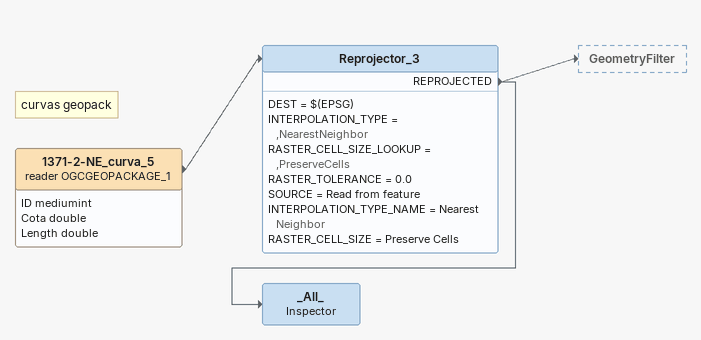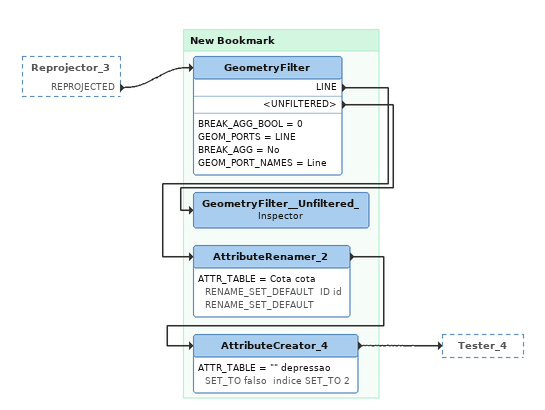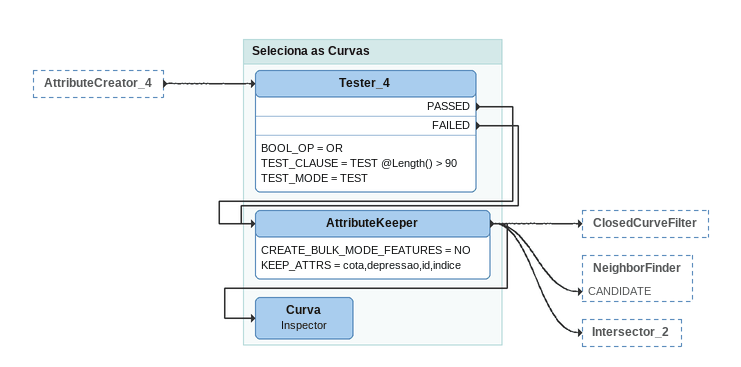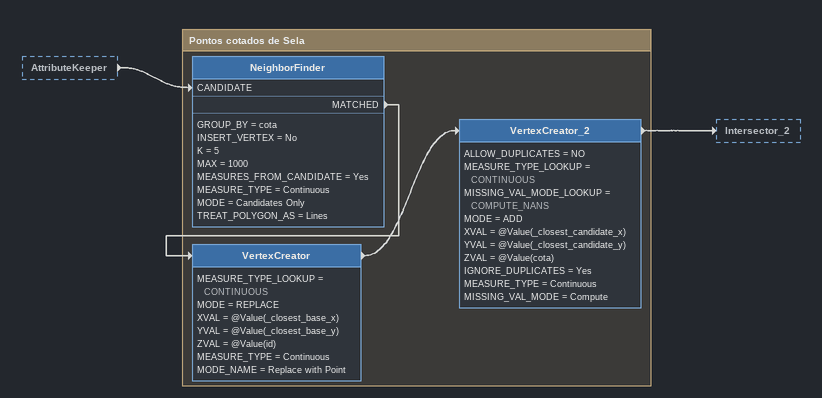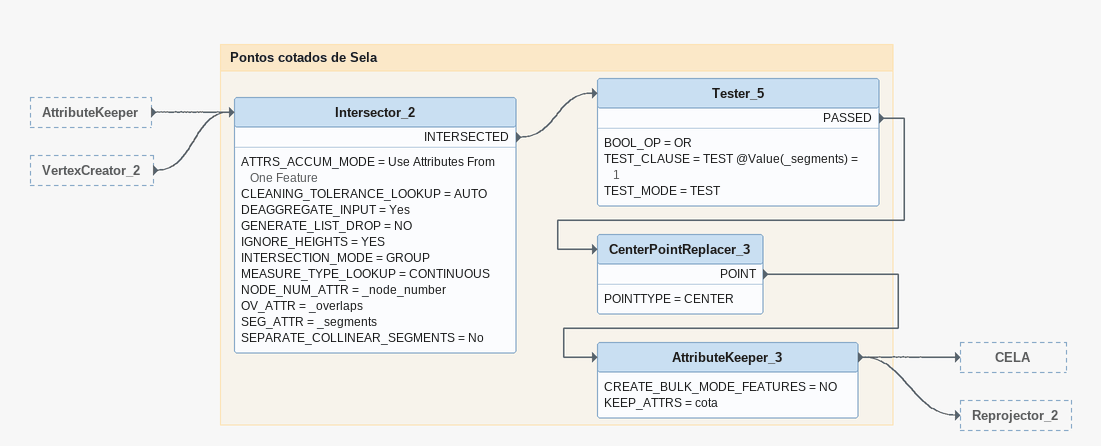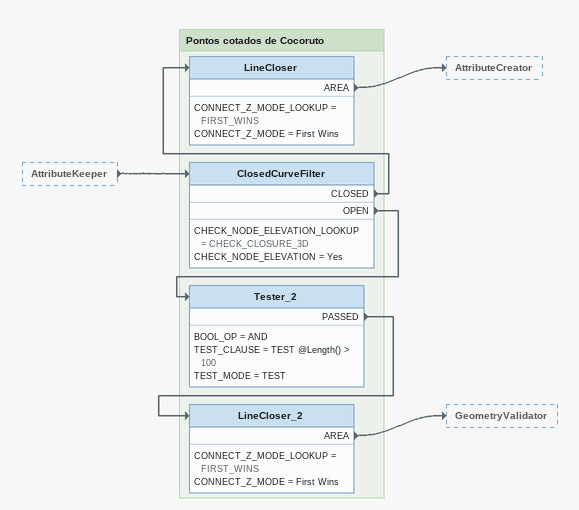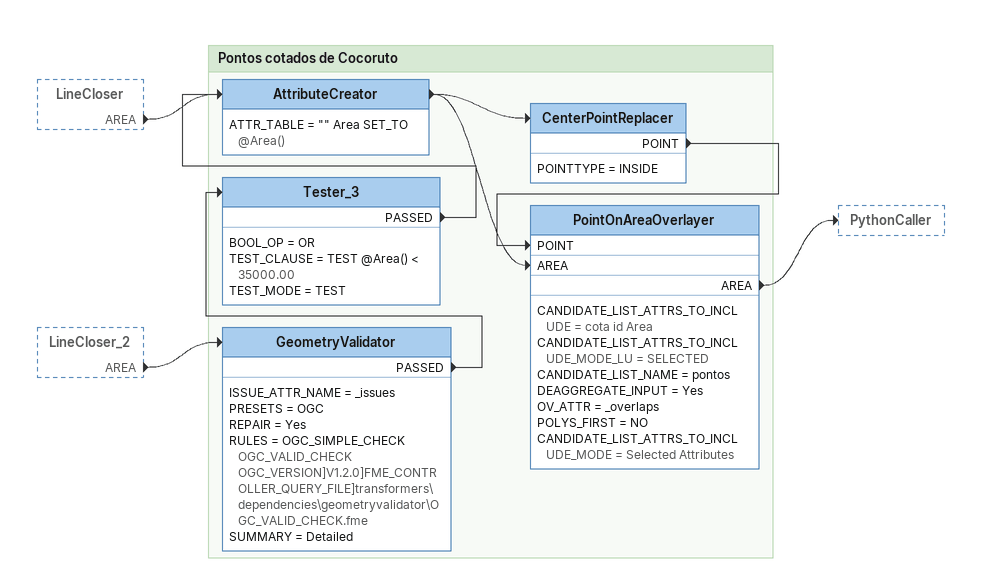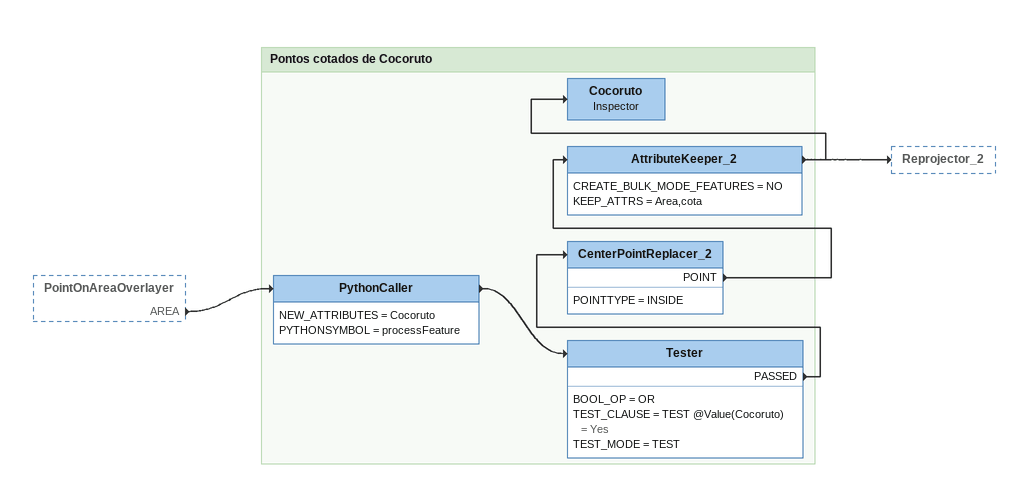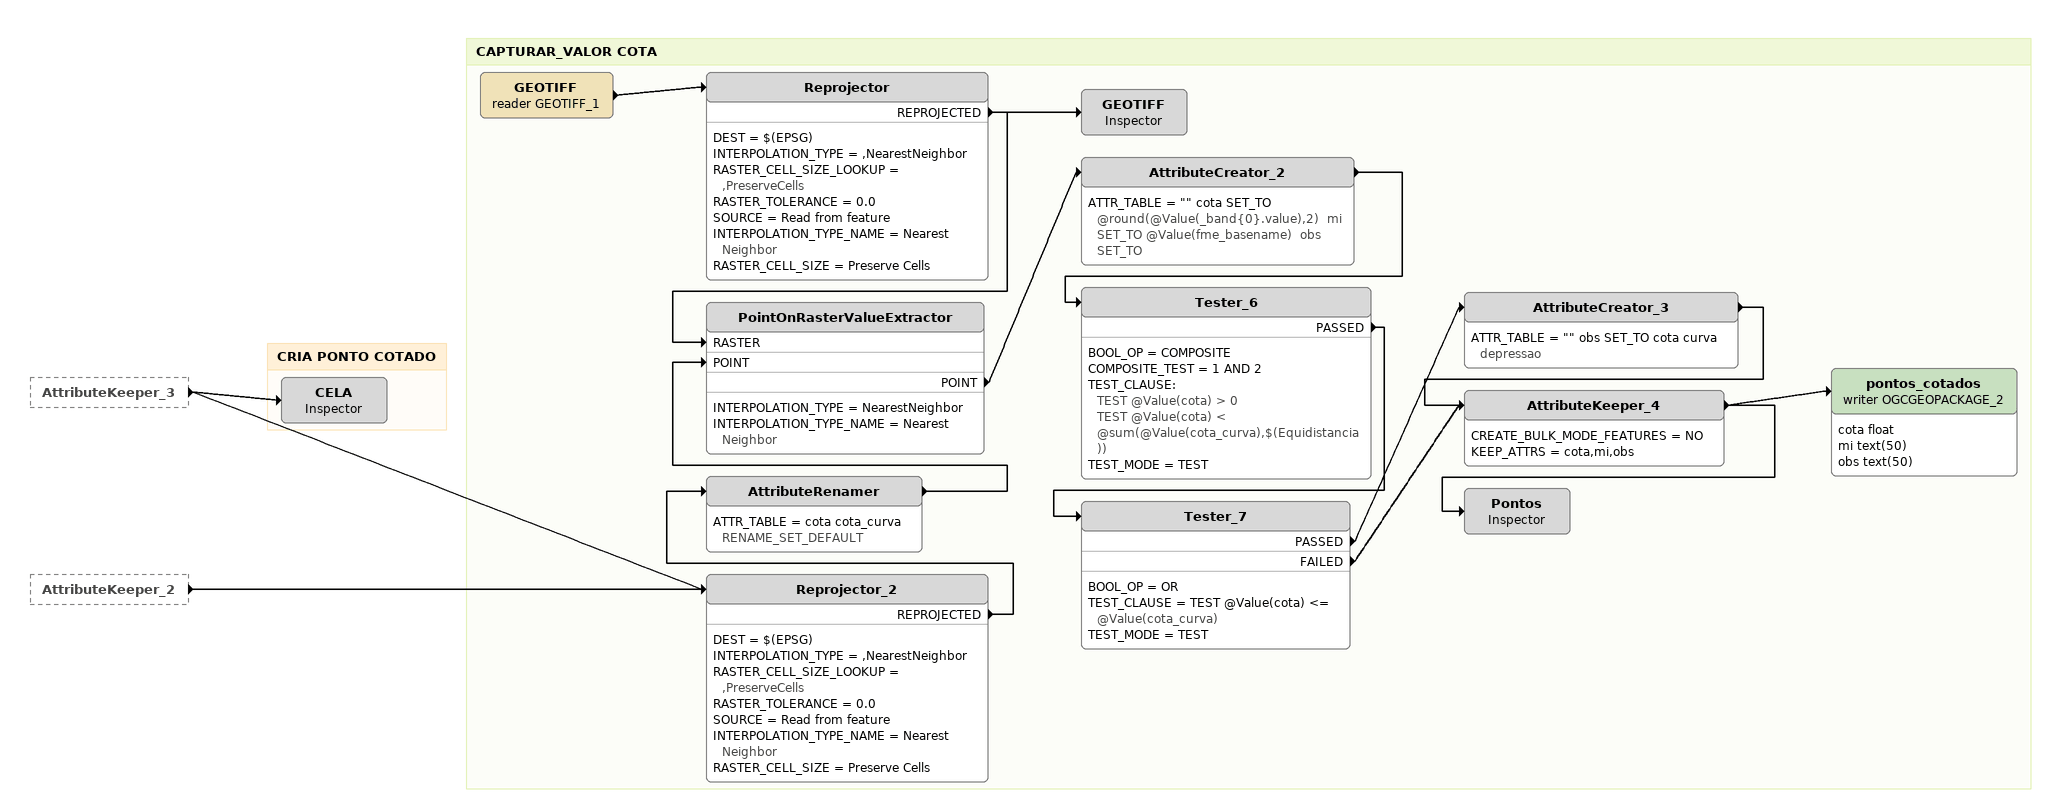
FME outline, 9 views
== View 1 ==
Note: curvas geopack
1371-2-NE_curva_5 (reader OGCGEOPACKAGE_1)
    attributes: ID mediumint, Cota double, Length double
    -> Reprojector_3
Reprojector_3
    DEST = $(EPSG)
    INTERPOLATION_TYPE = ,NearestNeighbor
    RASTER_CELL_SIZE_LOOKUP = ,PreserveCells
    RASTER_TOLERANCE = 0.0
    SOURCE = Read from feature
    INTERPOLATION_TYPE_NAME = Nearest Neighbor
    RASTER_CELL_SIZE = Preserve Cells
    REPROJECTED -> GeometryFilter
    REPROJECTED -> _All_
_All_: Inspector

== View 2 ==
Reprojector_3 [outside]
    REPROJECTED -> GeometryFilter

Bookmark: New Bookmark
GeometryFilter
    BREAK_AGG_BOOL = 0
    GEOM_PORTS = LINE
    BREAK_AGG = No
    GEOM_PORT_NAMES = Line
    LINE -> AttributeRenamer_2
    <UNFILTERED> -> GeometryFilter__Unfiltered_
GeometryFilter__Unfiltered_: Inspector
AttributeRenamer_2
    ATTR_TABLE = Cota cota RENAME_SET_DEFAULT  ID id RENAME_SET_DEFAULT
    -> AttributeCreator_4
AttributeCreator_4
    ATTR_TABLE = "" depressao SET_TO falso  indice SET_TO 2
    -> Tester_4

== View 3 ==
AttributeCreator_4 [outside]
    -> Tester_4

Bookmark: Seleciona as Curvas
Tester_4
    BOOL_OP = OR
    TEST_CLAUSE = TEST @Length() > 90
    TEST_MODE = TEST
    PASSED -> AttributeKeeper
    FAILED -> AttributeKeeper
AttributeKeeper
    CREATE_BULK_MODE_FEATURES = NO
    KEEP_ATTRS = cota,depressao,id,indice
    -> ClosedCurveFilter
    -> Curva
    -> NeighborFinder [CANDIDATE]
    -> Intersector_2
Curva: Inspector

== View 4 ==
AttributeKeeper [outside]
    -> NeighborFinder [CANDIDATE]

Bookmark: Pontos cotados de Sela
NeighborFinder
    GROUP_BY = cota
    INSERT_VERTEX = No
    K = 5
    MAX = 1000
    MEASURES_FROM_CANDIDATE = Yes
    MEASURE_TYPE = Continuous
    MODE = Candidates Only
    TREAT_POLYGON_AS = Lines
    MATCHED -> VertexCreator
VertexCreator
    MEASURE_TYPE_LOOKUP = CONTINUOUS
    MODE = REPLACE
    XVAL = @Value(_closest_base_x)
    YVAL = @Value(_closest_base_y)
    ZVAL = @Value(id)
    MEASURE_TYPE = Continuous
    MODE_NAME = Replace with Point
    -> VertexCreator_2
VertexCreator_2
    ALLOW_DUPLICATES = NO
    MEASURE_TYPE_LOOKUP = CONTINUOUS
    MISSING_VAL_MODE_LOOKUP = COMPUTE_NANS
    MODE = ADD
    XVAL = @Value(_closest_candidate_x)
    YVAL = @Value(_closest_candidate_y)
    ZVAL = @Value(cota)
    IGNORE_DUPLICATES = Yes
    MEASURE_TYPE = Continuous
    MISSING_VAL_MODE = Compute
    -> Intersector_2

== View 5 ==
AttributeKeeper [outside]
    -> Intersector_2
VertexCreator_2 [outside]
    -> Intersector_2

Bookmark: Pontos cotados de Sela
Intersector_2
    ATTRS_ACCUM_MODE = Use Attributes From One Feature
    CLEANING_TOLERANCE_LOOKUP = AUTO
    DEAGGREGATE_INPUT = Yes
    GENERATE_LIST_DROP = NO
    IGNORE_HEIGHTS = YES
    INTERSECTION_MODE = GROUP
    MEASURE_TYPE_LOOKUP = CONTINUOUS
    NODE_NUM_ATTR = _node_number
    OV_ATTR = _overlaps
    SEG_ATTR = _segments
    SEPARATE_COLLINEAR_SEGMENTS = No
    INTERSECTED -> Tester_5
Tester_5
    BOOL_OP = OR
    TEST_CLAUSE = TEST @Value(_segments) = 1
    TEST_MODE = TEST
    PASSED -> CenterPointReplacer_3
CenterPointReplacer_3
    POINTTYPE = CENTER
    POINT -> AttributeKeeper_3
AttributeKeeper_3
    CREATE_BULK_MODE_FEATURES = NO
    KEEP_ATTRS = cota
    -> CELA
    -> Reprojector_2

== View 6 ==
AttributeKeeper [outside]
    -> ClosedCurveFilter

Bookmark: Pontos cotados de Cocoruto
ClosedCurveFilter
    CHECK_NODE_ELEVATION_LOOKUP = CHECK_CLOSURE_3D
    CHECK_NODE_ELEVATION = Yes
    CLOSED -> LineCloser
    OPEN -> Tester_2
LineCloser
    CONNECT_Z_MODE_LOOKUP = FIRST_WINS
    CONNECT_Z_MODE = First Wins
    AREA -> AttributeCreator
Tester_2
    BOOL_OP = AND
    TEST_CLAUSE = TEST @Length() > 100
    TEST_MODE = TEST
    PASSED -> LineCloser_2
LineCloser_2
    CONNECT_Z_MODE_LOOKUP = FIRST_WINS
    CONNECT_Z_MODE = First Wins
    AREA -> GeometryValidator

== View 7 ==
LineCloser [outside]
    AREA -> AttributeCreator
LineCloser_2 [outside]
    AREA -> GeometryValidator

Bookmark: Pontos cotados de Cocoruto
GeometryValidator
    ISSUE_ATTR_NAME = _issues
    PRESETS = OGC
    REPAIR = Yes
    RULES = OGC_SIMPLE_CHECK  OGC_VALID_CHECK OGC_VERSION]V1.2.0]FME_CONTROLLER_QUERY_FILE]transformers\dependencies\geometryvalidator\OGC_VALID_CHECK.fme
    SUMMARY = Detailed
    PASSED -> Tester_3
Tester_3
    BOOL_OP = OR
    TEST_CLAUSE = TEST @Area() < 35000.00
    TEST_MODE = TEST
    PASSED -> AttributeCreator
AttributeCreator
    ATTR_TABLE = "" Area SET_TO @Area()
    -> PointOnAreaOverlayer [AREA]
    -> CenterPointReplacer
CenterPointReplacer
    POINTTYPE = INSIDE
    POINT -> PointOnAreaOverlayer [POINT]
PointOnAreaOverlayer
    CANDIDATE_LIST_ATTRS_TO_INCLUDE = cota id Area
    CANDIDATE_LIST_ATTRS_TO_INCLUDE_MODE_LU = SELECTED
    CANDIDATE_LIST_NAME = pontos
    DEAGGREGATE_INPUT = Yes
    OV_ATTR = _overlaps
    POLYS_FIRST = NO
    CANDIDATE_LIST_ATTRS_TO_INCLUDE_MODE = Selected Attributes
    AREA -> PythonCaller

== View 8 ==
PointOnAreaOverlayer [outside]
    AREA -> PythonCaller

Bookmark: Pontos cotados de Cocoruto
PythonCaller
    NEW_ATTRIBUTES = Cocoruto
    PYTHONSYMBOL = processFeature
    -> Tester
Tester
    BOOL_OP = OR
    TEST_CLAUSE = TEST @Value(Cocoruto) = Yes
    TEST_MODE = TEST
    PASSED -> CenterPointReplacer_2
CenterPointReplacer_2
    POINTTYPE = INSIDE
    POINT -> AttributeKeeper_2
AttributeKeeper_2
    CREATE_BULK_MODE_FEATURES = NO
    KEEP_ATTRS = Area,cota
    -> Cocoruto
    -> Reprojector_2
Cocoruto: Inspector

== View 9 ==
AttributeKeeper_3 [outside]
    -> CELA
    -> Reprojector_2
AttributeKeeper_2 [outside]
    -> Reprojector_2

Bookmark: CAPTURAR_VALOR COTA
Reprojector_2
    DEST = $(EPSG)
    INTERPOLATION_TYPE = ,NearestNeighbor
    RASTER_CELL_SIZE_LOOKUP = ,PreserveCells
    RASTER_TOLERANCE = 0.0
    SOURCE = Read from feature
    INTERPOLATION_TYPE_NAME = Nearest Neighbor
    RASTER_CELL_SIZE = Preserve Cells
    REPROJECTED -> AttributeRenamer
AttributeRenamer
    ATTR_TABLE = cota cota_curva RENAME_SET_DEFAULT
    -> PointOnRasterValueExtractor [POINT]
GEOTIFF (reader GEOTIFF_1)
    -> Reprojector
Reprojector
    DEST = $(EPSG)
    INTERPOLATION_TYPE = ,NearestNeighbor
    RASTER_CELL_SIZE_LOOKUP = ,PreserveCells
    RASTER_TOLERANCE = 0.0
    SOURCE = Read from feature
    INTERPOLATION_TYPE_NAME = Nearest Neighbor
    RASTER_CELL_SIZE = Preserve Cells
    REPROJECTED -> PointOnRasterValueExtractor [RASTER]
    REPROJECTED -> GEOTIFF
GEOTIFF: Inspector
PointOnRasterValueExtractor
    INTERPOLATION_TYPE = NearestNeighbor
    INTERPOLATION_TYPE_NAME = Nearest Neighbor
    POINT -> AttributeCreator_2
AttributeCreator_2
    ATTR_TABLE = "" cota SET_TO @round(@Value(_band{0}.value),2)  mi SET_TO @Value(fme_basename)  obs SET_TO
    -> Tester_6
Tester_6
    BOOL_OP = COMPOSITE
    COMPOSITE_TEST = 1 AND 2
    TEST_CLAUSE:
      TEST @Value(cota) > 0
      TEST @Value(cota) < @sum(@Value(cota_curva),$(Equidistancia))
    TEST_MODE = TEST
    PASSED -> Tester_7
Tester_7
    BOOL_OP = OR
    TEST_CLAUSE = TEST @Value(cota) <= @Value(cota_curva)
    TEST_MODE = TEST
    PASSED -> AttributeCreator_3
    FAILED -> AttributeKeeper_4
AttributeCreator_3
    ATTR_TABLE = "" obs SET_TO cota curva depressao
    -> AttributeKeeper_4
AttributeKeeper_4
    CREATE_BULK_MODE_FEATURES = NO
    KEEP_ATTRS = cota,mi,obs
    -> pontos_cotados (writer OGCGEOPACKAGE_2)
    -> Pontos
pontos_cotados (writer OGCGEOPACKAGE_2)
    attributes: cota float, mi text(50), obs text(50)
Pontos: Inspector

Bookmark: CRIA PONTO COTADO
CELA: Inspector
